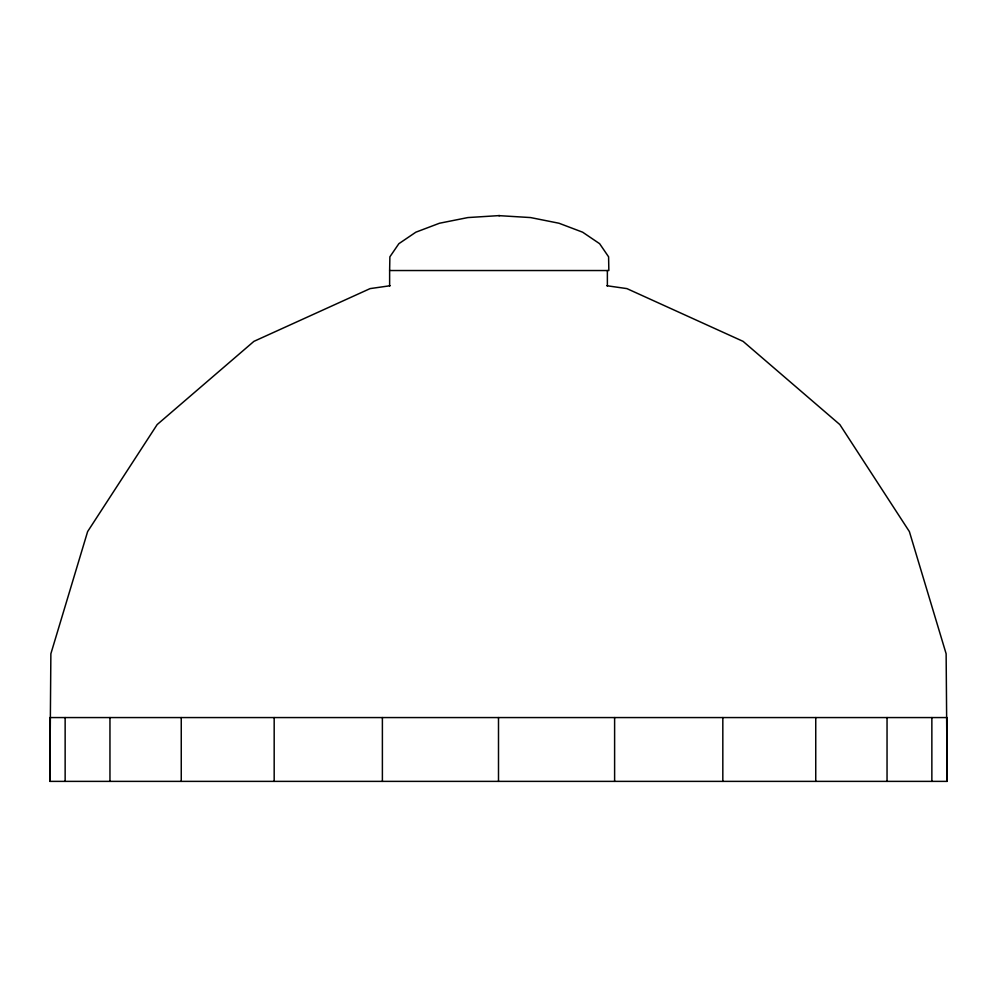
<?xml version="1.0" encoding="UTF-8"?>
<svg xmlns="http://www.w3.org/2000/svg" width="997" height="997" viewBox="0 0 997 997"><rect width="100%" height="100%" fill="white"/><g stroke="black" fill="none" stroke-linecap="round" stroke-linejoin="round"><path stroke-width="1.5" d="M49.85 781.374L49.85 717.566L947.15 717.566L947.15 781.374L49.85 781.374L50.872 653.77L87.624 531.575L157.165 424.572L253.911 341.36L370.099 288.607L390.126 285.74M389.628 270.536L389.877 256.827L398.862 243.692L415.849 232.189L439.478 223.241L467.867 217.57L498.724 215.626L530.603 217.57L558.993 223.241L582.622 232.189L599.621 243.692L608.594 256.827L608.843 270.536L389.628 270.536L389.628 285.902M498.749 215.626L499.734 215.626M606.874 285.74L626.901 288.607L743.089 341.36L839.835 424.572L909.376 531.575L946.128 653.77L947.15 781.374M931.859 717.566L931.859 781.374M887.043 717.566L887.043 781.374M815.745 717.566L815.745 781.374M722.825 717.566L722.825 781.374M614.613 717.566L614.613 781.374M607.372 270.536L607.372 285.902M498.5 717.566L498.5 781.374M382.387 717.566L382.387 781.374M274.175 717.566L274.175 781.374M181.255 717.566L181.255 781.374M109.957 717.566L109.957 781.374M65.141 717.566L65.141 781.374"/></g></svg>
